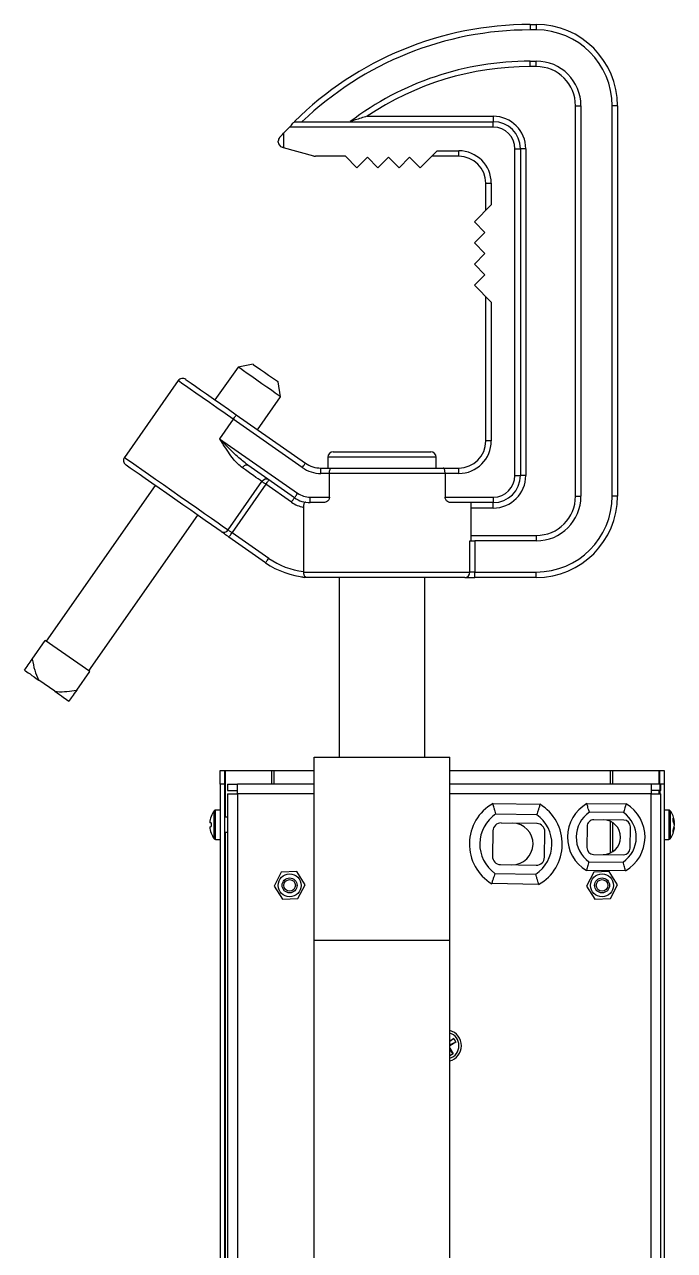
# Model space of a CAD drawing. Extents: x 2 to 136, y 1 to 99.
# Drawn here: x 100.85 to 106.85, y 50.6 to 61.92 of the extents above; entities that cross this region are included whole.
import ezdxf

# ---------------------------------------------------------------- set-up
doc = ezdxf.new("R2010")
doc.units = 0
doc.header["$MEASUREMENT"] = 0
doc.layers.add('OBJECT', color=7, linetype='CONTINUOUS')

msp = doc.modelspace()

# ---------------------------------------------------------------- linework, layer by layer
at = {"layer": 'OBJECT'}
for p, q in [((105.522, 61.923), (105.522, 61.873)), ((105.522, 61.923), (105.579, 61.923)), ((105.579, 61.923), (105.579, 61.873)), ((105.579, 61.873), (105.522, 61.873)), ((105.522, 61.585), (105.579, 61.585)), ((105.522, 61.535), (105.522, 61.585)), ((105.579, 61.535), (105.579, 61.585)), ((105.579, 61.535), (105.522, 61.535)), ((105.941, 61.173), (105.991, 61.173)), ((105.941, 57.568), (105.941, 61.173)), ((105.991, 61.173), (105.991, 57.568)), ((106.329, 61.173), (106.279, 61.173)), ((106.279, 57.568), (106.279, 61.173)), ((106.329, 61.173), (106.329, 57.568)), ((103.346, 61.026), (105.182, 61.026)), ((104.016, 61.076), (105.182, 61.076)), ((105.182, 61.076), (105.182, 61.026)), ((105.182, 60.976), (105.182, 61.026)), ((103.246, 60.92), (103.299, 60.976)), ((103.246, 60.92), (103.246, 60.786)), ((105.182, 60.976), (103.299, 60.976)), ((103.196, 60.838), (103.196, 60.847)), ((103.525, 60.709), (103.246, 60.786)), ((103.816, 60.707), (103.539, 60.707)), ((103.816, 60.707), (103.922, 60.601)), ((103.922, 60.601), (104.019, 60.698)), ((104.019, 60.698), (104.117, 60.601)), ((104.117, 60.601), (104.214, 60.698)), ((104.214, 60.698), (104.312, 60.601)), ((104.312, 60.601), (104.409, 60.698)), ((104.409, 60.698), (104.507, 60.601)), ((104.507, 60.601), (104.663, 60.757)), ((104.863, 60.707), (104.613, 60.707)), ((104.663, 60.757), (104.863, 60.757)), ((104.863, 60.707), (104.863, 60.757)), ((105.382, 60.776), (105.432, 60.776)), ((105.382, 57.759), (105.382, 60.776)), ((105.432, 60.776), (105.432, 57.759)), ((105.482, 60.776), (105.432, 60.776)), ((105.482, 60.776), (105.482, 57.759)), ((105.113, 60.457), (105.163, 60.457)), ((105.113, 60.207), (105.113, 60.457)), ((105.163, 60.457), (105.163, 60.257)), ((105.163, 60.257), (105.007, 60.101)), ((105.007, 60.101), (105.104, 60.003)), ((105.104, 60.003), (105.007, 59.906)), ((105.007, 59.906), (105.104, 59.808)), ((105.104, 59.808), (105.007, 59.711)), ((105.007, 59.711), (105.104, 59.613)), ((105.104, 59.613), (105.007, 59.516)), ((105.007, 59.516), (105.163, 59.36)), ((105.113, 58.078), (105.113, 59.41)), ((105.163, 59.36), (105.163, 58.078)), ((102.825, 58.761), (102.612, 58.457)), ((102.965, 58.786), (102.825, 58.761)), ((102.272, 58.635), (101.776, 57.927)), ((103.218, 58.486), (103.194, 58.625)), ((103.006, 58.182), (103.218, 58.486)), ((102.809, 58.32), (103.447, 57.873)), ((102.78, 58.279), (102.655, 58.099)), ((103.418, 57.832), (102.78, 58.279)), ((102.655, 58.099), (103.375, 57.595)), ((105.163, 58.078), (105.113, 58.078)), ((103.704, 57.978), (104.604, 57.978)), ((103.346, 57.554), (102.915, 57.856)), ((103.654, 57.928), (103.654, 57.828)), ((104.654, 57.928), (103.654, 57.928)), ((104.654, 57.828), (104.654, 57.928)), ((103.59, 57.778), (103.59, 57.828)), ((103.59, 57.828), (103.688, 57.828)), ((103.669, 57.778), (103.59, 57.778)), ((103.669, 57.559), (103.669, 57.778)), ((104.737, 57.778), (103.669, 57.778)), ((103.688, 57.828), (104.718, 57.828)), ((104.718, 57.828), (104.863, 57.828)), ((104.737, 57.778), (104.737, 57.559)), ((104.863, 57.778), (104.737, 57.778)), ((104.863, 57.778), (104.863, 57.828)), ((105.382, 57.759), (105.432, 57.759)), ((105.482, 57.759), (105.432, 57.759)), ((102.06, 57.668), (101.054, 56.231)), ((102.734, 57.257), (103.046, 57.703)), ((103.082, 57.678), (102.77, 57.232)), ((103.318, 57.513), (103.082, 57.678)), ((103.49, 57.559), (103.669, 57.559)), ((103.49, 57.509), (103.49, 57.559)), ((103.616, 57.509), (103.49, 57.509)), ((104.737, 57.559), (105.182, 57.559)), ((105.182, 57.509), (104.79, 57.509)), ((104.977, 57.156), (104.977, 57.509)), ((105.182, 57.559), (105.182, 57.509)), ((105.182, 57.459), (105.182, 57.509)), ((105.941, 57.568), (105.991, 57.568)), ((106.329, 57.568), (106.279, 57.568)), ((101.447, 55.956), (102.453, 57.392)), ((103.428, 57.465), (103.428, 56.873)), ((105.182, 57.459), (104.977, 57.459)), ((103.079, 56.954), (102.741, 57.191)), ((102.77, 57.232), (103.108, 56.995)), ((104.977, 57.206), (105.579, 57.206)), ((105.579, 57.206), (105.579, 57.156)), ((104.966, 56.868), (104.966, 57.156)), ((104.966, 57.156), (105.012, 57.156)), ((105.012, 57.156), (105.012, 56.868)), ((105.579, 57.156), (105.012, 57.156)), ((103.428, 56.873), (103.428, 56.868)), ((103.428, 56.868), (104.966, 56.868)), ((105.012, 56.868), (104.966, 56.868)), ((105.012, 56.818), (105.012, 56.868)), ((105.012, 56.868), (105.579, 56.868)), ((105.579, 56.818), (105.579, 56.868)), ((104.919, 56.818), (103.434, 56.818)), ((103.759, 56.818), (103.759, 55.158)), ((104.549, 55.158), (104.549, 56.818)), ((104.919, 56.818), (105.012, 56.818)), ((105.579, 56.818), (105.012, 56.818)), ((100.925, 56.065), (101.045, 56.237)), ((101.455, 55.95), (101.045, 56.237)), ((101.335, 55.778), (101.455, 55.95)), ((101.132, 55.767), (100.984, 55.871)), ((103.529, 53.47), (103.529, 55.158)), ((103.529, 55.158), (104.779, 55.158)), ((104.779, 53.47), (104.779, 55.158)), ((102.659, 54.91), (102.659, 55.035)), ((102.659, 55.035), (102.699, 55.035)), ((102.699, 55.035), (102.699, 54.91)), ((102.699, 55.035), (102.708, 55.035)), ((102.708, 55.035), (103.136, 55.035)), ((102.708, 54.604), (102.708, 55.035)), ((103.136, 55.035), (103.157, 55.035)), ((103.136, 54.91), (103.136, 55.035)), ((103.157, 55.035), (103.529, 55.035)), ((103.157, 54.91), (103.157, 55.035)), ((104.779, 55.035), (106.262, 55.035)), ((106.262, 55.035), (106.283, 55.035)), ((106.262, 55.035), (106.262, 54.91)), ((106.283, 55.035), (106.711, 55.035)), ((106.283, 55.035), (106.283, 54.91)), ((106.711, 55.035), (106.719, 55.035)), ((106.711, 55.035), (106.711, 54.91)), ((106.719, 55.035), (106.759, 55.035)), ((106.719, 54.91), (106.719, 55.035)), ((106.759, 55.035), (106.759, 54.91)), ((102.699, 54.91), (102.659, 54.91)), ((102.659, 54.91), (102.659, 50.364)), ((102.699, 54.91), (102.699, 50.339)), ((102.729, 54.91), (102.729, 54.85)), ((102.729, 54.91), (102.819, 54.91)), ((102.819, 54.82), (102.819, 54.91)), ((103.529, 54.91), (102.819, 54.91)), ((106.639, 54.91), (104.779, 54.91)), ((106.639, 54.91), (106.639, 54.82)), ((106.729, 54.91), (106.639, 54.91)), ((106.759, 54.91), (106.719, 54.91)), ((106.719, 54.91), (106.719, 54.82)), ((106.729, 54.85), (106.729, 54.91)), ((106.759, 54.91), (106.759, 48.612)), ((102.729, 54.85), (102.819, 54.85)), ((102.729, 54.82), (102.729, 50.297)), ((102.729, 54.82), (102.819, 54.82)), ((102.819, 54.82), (102.819, 48.475)), ((103.529, 54.82), (102.819, 54.82)), ((106.639, 54.82), (104.779, 54.82)), ((106.729, 54.85), (106.639, 54.85)), ((106.639, 54.82), (106.729, 54.82)), ((106.639, 48.615), (106.639, 54.82)), ((106.711, 54.85), (106.711, 54.82)), ((106.729, 48.613), (106.729, 54.82)), ((102.659, 54.67), (102.616, 54.67)), ((102.616, 54.4), (102.616, 54.67)), ((105.179, 54.731), (105.613, 54.724)), ((106.047, 54.73), (106.408, 54.727)), ((106.803, 54.67), (106.759, 54.67)), ((106.803, 54.67), (106.803, 54.4)), ((102.604, 54.406), (102.604, 54.664)), ((102.729, 54.604), (102.699, 54.604)), ((105.583, 54.628), (105.206, 54.634)), ((106.384, 54.647), (106.069, 54.65)), ((106.387, 54.578), (106.111, 54.581)), ((106.262, 54.566), (106.262, 54.274)), ((106.815, 54.664), (106.815, 54.406)), ((106.846, 54.559), (106.855, 54.561)), ((102.699, 54.466), (102.729, 54.466)), ((102.708, 50.327), (102.708, 54.466)), ((105.179, 54.478), (105.175, 54.243)), ((105.586, 54.546), (105.255, 54.551)), ((105.655, 54.235), (105.659, 54.47)), ((106.048, 54.519), (106.046, 54.323)), ((106.283, 54.555), (106.283, 54.285)), ((106.446, 54.32), (106.448, 54.516)), ((106.851, 54.51), (106.855, 54.509)), ((106.855, 54.539), (106.853, 54.539)), ((106.854, 54.535), (106.855, 54.539)), ((102.616, 54.4), (102.659, 54.4)), ((106.759, 54.4), (106.803, 54.4)), ((106.108, 54.261), (106.384, 54.258)), ((105.248, 54.167), (105.579, 54.162)), ((106.403, 54.11), (106.042, 54.113)), ((106.065, 54.193), (106.38, 54.19)), ((103.224, 54.097), (103.157, 53.969)), ((103.368, 54.103), (103.224, 54.097)), ((103.445, 53.981), (103.368, 54.103)), ((105.6, 53.983), (105.167, 53.991)), ((105.196, 54.086), (105.574, 54.08)), ((106.109, 54.097), (106.042, 53.969)), ((106.253, 54.103), (106.109, 54.097)), ((106.33, 53.981), (106.253, 54.103)), ((103.157, 53.969), (103.234, 53.847)), ((103.378, 53.853), (103.445, 53.981)), ((106.042, 53.969), (106.119, 53.847)), ((106.263, 53.853), (106.33, 53.981)), ((103.234, 53.847), (103.378, 53.853)), ((106.119, 53.847), (106.263, 53.853)), ((103.529, 53.47), (104.779, 53.47)), ((103.529, 44.497), (103.529, 53.47)), ((104.779, 44.497), (104.779, 53.47)), ((104.779, 52.539), (104.817, 52.561)), ((104.817, 52.561), (104.779, 52.533)), ((104.837, 52.529), (104.779, 52.494)), ((104.837, 52.529), (104.779, 52.502)), ((104.817, 52.561), (104.837, 52.529)), ((104.779, 52.472), (104.81, 52.421)), ((104.81, 52.421), (104.779, 52.461)), ((104.81, 52.421), (104.779, 52.403))]:
    msp.add_line(p, q, dxfattribs=at)
at = {"layer": 'OBJECT', "flags": 128}
for points in [[(103.299, 60.976), (103.308, 60.986), (103.317, 60.995), (103.325, 61.004), (103.332, 61.011), (103.338, 61.018), (103.342, 61.022), (103.345, 61.025), (103.346, 61.026)], [(103.209, 60.881), (103.217, 60.889), (103.226, 60.899), (103.236, 60.909), (103.246, 60.92)], [(103.246, 60.786), (103.241, 60.787), (103.237, 60.789), (103.233, 60.79)], [(103.218, 58.486), (103.213, 58.49), (103.196, 58.502), (103.169, 58.521), (103.134, 58.546), (103.092, 58.575), (103.046, 58.607), (102.998, 58.64), (102.952, 58.673), (102.91, 58.702), (102.875, 58.727), (102.848, 58.746), (102.831, 58.757), (102.825, 58.761)], [(102.965, 58.786), (102.966, 58.785), (102.978, 58.776), (103.002, 58.76), (103.033, 58.738), (103.07, 58.712), (103.107, 58.686), (103.142, 58.662), (103.17, 58.642), (103.188, 58.63), (103.194, 58.625), (103.194, 58.625)], [(102.78, 58.279), (102.705, 58.332), (102.63, 58.384), (102.56, 58.433), (102.494, 58.479), (102.434, 58.521), (102.383, 58.557), (102.34, 58.587), (102.307, 58.61), (102.284, 58.626), (102.273, 58.634), (102.272, 58.635)], [(102.341, 58.647), (102.347, 58.643), (102.364, 58.631), (102.392, 58.612), (102.431, 58.585), (102.478, 58.551), (102.534, 58.512), (102.597, 58.468), (102.665, 58.421), (102.736, 58.371), (102.809, 58.32)], [(102.78, 58.279), (102.786, 58.287), (102.791, 58.295), (102.796, 58.302), (102.801, 58.308), (102.804, 58.313), (102.807, 58.317), (102.809, 58.319), (102.809, 58.32)], [(101.776, 57.927), (101.777, 57.927), (101.787, 57.92), (101.808, 57.905), (101.841, 57.882), (101.884, 57.852), (101.937, 57.815), (101.997, 57.773), (102.064, 57.725), (102.137, 57.675), (102.213, 57.622), (102.29, 57.567), (102.368, 57.513), (102.443, 57.46), (102.515, 57.41), (102.581, 57.364), (102.641, 57.322), (102.692, 57.286), (102.734, 57.257)], [(102.669, 57.241), (102.629, 57.269), (102.579, 57.304), (102.522, 57.344), (102.457, 57.389), (102.388, 57.438), (102.315, 57.489), (102.241, 57.541), (102.167, 57.592), (102.096, 57.643), (102.028, 57.69), (101.966, 57.733), (101.912, 57.771), (101.866, 57.803), (101.83, 57.828), (101.805, 57.846), (101.791, 57.856), (101.788, 57.858)], [(102.865, 57.83), (102.871, 57.838), (102.877, 57.845), (102.884, 57.851), (102.891, 57.855), (102.898, 57.858), (102.904, 57.859), (102.91, 57.858), (102.915, 57.856)], [(103.418, 57.832), (103.424, 57.84), (103.429, 57.848), (103.434, 57.855), (103.438, 57.861), (103.442, 57.866), (103.445, 57.87), (103.446, 57.872), (103.447, 57.873)], [(103.046, 57.703), (103.029, 57.715), (103.011, 57.728), (102.99, 57.742), (102.968, 57.758), (102.944, 57.775), (102.919, 57.792), (102.893, 57.811), (102.865, 57.83)], [(103.082, 57.678), (103.077, 57.682), (103.071, 57.686), (103.066, 57.689), (103.061, 57.693), (103.057, 57.696), (103.053, 57.699), (103.049, 57.701), (103.046, 57.703)], [(103.082, 57.678), (103.088, 57.686), (103.093, 57.694), (103.098, 57.701), (103.103, 57.707), (103.106, 57.712), (103.109, 57.716), (103.11, 57.718), (103.111, 57.719)], [(103.318, 57.513), (103.323, 57.521), (103.329, 57.529), (103.334, 57.536), (103.338, 57.542), (103.341, 57.547), (103.344, 57.551), (103.346, 57.553), (103.346, 57.554)], [(103.346, 57.554), (103.347, 57.555), (103.348, 57.557), (103.351, 57.561), (103.355, 57.566), (103.359, 57.572), (103.364, 57.579), (103.369, 57.587), (103.375, 57.595)], [(102.741, 57.191), (102.73, 57.198), (102.719, 57.206), (102.709, 57.213), (102.699, 57.22), (102.69, 57.226), (102.682, 57.232), (102.675, 57.237), (102.669, 57.241)], [(102.734, 57.257), (102.737, 57.255), (102.74, 57.252), (102.744, 57.249), (102.749, 57.246), (102.754, 57.243), (102.759, 57.239), (102.764, 57.235), (102.77, 57.232)], [(102.741, 57.191), (102.742, 57.191), (102.743, 57.194), (102.746, 57.198), (102.749, 57.203), (102.754, 57.209), (102.759, 57.216), (102.764, 57.224), (102.77, 57.232)], [(103.079, 56.954), (103.08, 56.954), (103.082, 56.957), (103.084, 56.961), (103.088, 56.966), (103.092, 56.972), (103.097, 56.979), (103.103, 56.987), (103.108, 56.995)], [(100.853, 55.962), (100.862, 55.956), (100.874, 55.948), (100.888, 55.938), (100.904, 55.927), (100.922, 55.914), (100.941, 55.901), (100.962, 55.886), (100.984, 55.871)], [(101.132, 55.767), (101.154, 55.752), (101.175, 55.737), (101.194, 55.724), (101.212, 55.711), (101.228, 55.7), (101.242, 55.69), (101.253, 55.682), (101.263, 55.676)], [(102.577, 54.552), (102.574, 54.552), (102.572, 54.553), (102.57, 54.553), (102.568, 54.553), (102.567, 54.553), (102.566, 54.553), (102.565, 54.553), (102.564, 54.553)], [(102.564, 54.517), (102.565, 54.517), (102.566, 54.517), (102.567, 54.517), (102.568, 54.517), (102.57, 54.517), (102.572, 54.517), (102.574, 54.518), (102.577, 54.518)], [(102.577, 54.459), (102.576, 54.459), (102.576, 54.458), (102.576, 54.458), (102.576, 54.458)]]:
    msp.add_lwpolyline(points, dxfattribs=at)
at = {"layer": 'OBJECT'}
for centre, radius in [((103.301, 53.975), 0.106), ((103.301, 53.975), 0.069), ((103.301, 53.975), 0.0533), ((106.186, 53.975), 0.106), ((106.186, 53.975), 0.069), ((106.186, 53.975), 0.0533)]:
    msp.add_circle(centre, radius, dxfattribs=at)
for centre, radius, start, end in [((105.522, 58.834), 3.089, 90, 134.7928), ((105.579, 61.173), 0.75, 0, 90), ((105.522, 58.834), 3.039, 90, 133.8353), ((105.579, 61.173), 0.7, 0, 90), ((105.522, 58.834), 2.751, 90, 127.1709), ((105.579, 61.173), 0.412, 0, 90), ((105.522, 58.834), 2.701, 90, 123.8917), ((105.579, 61.173), 0.362, 0, 90), ((105.182, 60.776), 0.3, 0, 90), ((105.182, 60.776), 0.25, 0, 90), ((105.182, 60.776), 0.2, 0, 90), ((103.246, 60.847), 0.05, 136.8214, 180), ((103.246, 60.838), 0.05, 180, 254.528), ((103.539, 60.757), 0.05, 254.528, 270), ((104.863, 60.457), 0.3, 0, 90), ((104.863, 60.457), 0.25, 0, 90), ((102.313, 58.606), 0.05, 55, 145), ((104.863, 58.078), 0.3, 270, 0), ((104.863, 58.078), 0.25, 270, 0), ((103.704, 57.928), 0.05, 90, 180), ((104.604, 57.928), 0.05, 0, 90), ((101.817, 57.899), 0.05, 145, 235), ((103.59, 58.078), 0.25, 235, 270), ((103.086, 57.678), 0.0473, 58.8071, 148.3574), ((103.59, 58.078), 0.3, 235, 270), ((105.182, 57.759), 0.2, 270, 0), ((105.182, 57.759), 0.25, 270, 0), ((105.182, 57.759), 0.3, 270, 0), ((103.49, 57.759), 0.3, 235, 258.1852), ((103.49, 57.759), 0.25, 235, 270), ((103.49, 57.759), 0.2, 235, 270), ((105.579, 57.568), 0.412, 270, 0), ((105.579, 57.568), 0.7, 270, 0), ((105.579, 57.568), 0.75, 270, 0), ((105.579, 57.568), 0.362, 270, 0), ((102.693, 57.282), 0.0473, 238.8066, 328.3578), ((103.51, 57.568), 0.75, 235, 265.3298), ((103.51, 57.568), 0.7, 235, 263.3221), ((103.434, 56.868), 0.05, 241.4181, 270), ((104.917, 56.866), 0.0484, 272.1008, 1.9588), ((102.616, 54.655), 0.015, 90, 144.3318), ((105.39, 54.357), 0.429, 119.3787, 238.6747), ((105.39, 54.357), 0.429, 299.3787, 58.6747), ((106.225, 54.42), 0.358, 119.8718, 239.1677), ((106.225, 54.42), 0.358, 299.8718, 59.1677), ((106.803, 54.655), 0.015, 35.6682, 90), ((102.785, 54.535), 0.222, 159.8784, 175.2555), ((102.783, 54.535), 0.221, 144.3318, 159.6689), ((102.236, 54.197), 0.536, 50.5974, 50.6725), ((105.39, 54.357), 0.333, 123.5977, 234.4557), ((105.39, 54.357), 0.333, 303.5977, 54.4557), ((106.225, 54.42), 0.278, 124.0908, 234.9487), ((106.11, 54.519), 0.062, 89.5197, 179.5197), ((106.197, 54.42), 0.16, 269.5197, 89.5197), ((106.225, 54.42), 0.277, 304.0908, 54.9487), ((106.386, 54.516), 0.062, 359.5197, 89.5197), ((106.636, 54.535), 0.221, 7.9922, 35.6682), ((106.773, 54.549), 0.083, 8.3731, 33.3301), ((106.669, 54.58), 0.174, 355.4693, 4.5307), ((106.76, 54.517), 0.0963, 8.483, 31.0832), ((106.706, 54.523), 0.15, 5.9076, 14.1982), ((102.785, 54.535), 0.222, 184.7444, 200.1216), ((102.846, 54.535), 0.27, 176.3608, 183.6392), ((102.783, 54.535), 0.221, 200.3311, 215.6682), ((105.253, 54.477), 0.0744, 89.0267, 179.0267), ((105.357, 54.358), 0.192, 269.0267, 89.0267), ((105.584, 54.471), 0.0744, 359.0267, 89.0267), ((106.636, 54.535), 0.221, 324.3318, 352.0078), ((106.7, 54.548), 0.155, 335.8159, 353.9359), ((106.713, 54.524), 0.142, 334.8121, 354.0175), ((106.747, 54.474), 0.0959, 353.8936, 6.1064), ((102.616, 54.415), 0.015, 215.6682, 270), ((106.803, 54.415), 0.015, 270, 324.3318), ((105.249, 54.242), 0.0744, 179.0267, 269.0267), ((105.58, 54.236), 0.0744, 269.0267, 359.0267), ((106.108, 54.323), 0.062, 179.5197, 269.5197), ((106.384, 54.32), 0.062, 269.5197, 359.5197), ((104.743, 52.495), 0.145, 284.4263, 75.5737), ((104.743, 52.495), 0.122, 287.1625, 72.8375)]:
    msp.add_arc(centre, radius, start, end, dxfattribs=at)
for points, knots in [([(104.016, 61.076), (104.016, 61.076), (103.979, 61.065), (103.93, 61.049), (103.88, 61.033), (103.865, 61.028), (103.861, 61.026), (103.86, 61.026), (103.86, 61.026)], [0, 0, 0, 0, 0.00209, 0.63796, 0.849634, 0.923219, 0.965789, 1, 1, 1, 1]), ([(102.865, 57.83), (102.85, 57.842), (102.822, 57.865), (102.779, 57.915), (102.735, 57.975), (102.693, 58.039), (102.666, 58.081), (102.655, 58.099), (102.655, 58.099)], [0, 0, 0, 0, 0.175046, 0.350567, 0.58693, 0.823547, 0.99725, 1, 1, 1, 1]), ([(102.915, 57.856), (102.883, 57.881), (102.808, 57.941), (102.725, 58.027), (102.67, 58.084), (102.655, 58.099), (102.655, 58.099)], [0, 0, 0, 0, 0.345057, 0.821451, 0.997144, 1, 1, 1, 1]), ([(103.669, 57.778), (103.669, 57.783), (103.669, 57.794), (103.672, 57.808), (103.677, 57.82), (103.682, 57.827), (103.686, 57.828), (103.688, 57.828), (103.688, 57.828)], [0, 0, 0, 0, 0.197777, 0.395365, 0.598087, 0.812873, 0.995764, 1, 1, 1, 1]), ([(104.737, 57.778), (104.737, 57.783), (104.736, 57.794), (104.733, 57.808), (104.729, 57.82), (104.724, 57.827), (104.72, 57.828), (104.718, 57.828), (104.718, 57.828)], [0, 0, 0, 0, 0.197777, 0.395365, 0.598087, 0.812873, 0.995764, 1, 1, 1, 1]), ([(103.447, 57.513), (103.445, 57.512), (103.44, 57.512), (103.434, 57.504), (103.431, 57.492), (103.429, 57.478), (103.428, 57.469), (103.428, 57.465)], [0, 0, 0, 0, 0.22785, 0.456641, 0.663305, 0.85598, 1, 1, 1, 1]), ([(103.669, 57.559), (103.669, 57.555), (103.668, 57.546), (103.661, 57.533), (103.65, 57.52), (103.634, 57.511), (103.621, 57.51), (103.616, 57.509)], [0, 0, 0, 0, 0.132532, 0.264234, 0.462925, 0.750207, 1, 1, 1, 1]), ([(104.79, 57.509), (104.782, 57.51), (104.769, 57.512), (104.752, 57.524), (104.742, 57.536), (104.738, 57.548), (104.737, 57.556), (104.737, 57.559)], [0, 0, 0, 0, 0.339642, 0.594764, 0.76704, 0.899951, 1, 1, 1, 1]), ([(103.428, 56.868), (103.428, 56.863), (103.429, 56.853), (103.433, 56.84), (103.44, 56.829), (103.447, 56.823), (103.449, 56.821), (103.45, 56.82), (103.449, 56.82), (103.449, 56.82)], [0, 0, 0, 0, 0.192196, 0.383635, 0.593594, 0.841856, 0.910654, 0.965666, 1, 1, 1, 1]), ([(100.853, 55.962), (100.864, 55.977), (100.884, 56.006), (100.912, 56.046), (100.925, 56.065)], [0, 0, 0, 0, 0.515407, 1, 1, 1, 1]), ([(100.925, 56.065), (100.931, 56.03), (100.943, 55.963), (100.971, 55.901), (100.984, 55.871)], [0, 0, 0, 0, 0.519495, 1, 1, 1, 1]), ([(101.132, 55.767), (101.14, 55.766), (101.177, 55.761), (101.245, 55.764), (101.305, 55.773), (101.335, 55.778)], [0, 0, 0, 0, 0.1168858, 0.5538854, 1, 1, 1, 1]), ([(101.335, 55.778), (101.32, 55.757), (101.292, 55.718), (101.272, 55.689), (101.263, 55.676)], [0, 0, 0, 0, 0.538105, 1, 1, 1, 1]), ([(105.206, 54.634), (105.206, 54.635), (105.203, 54.643), (105.198, 54.662), (105.19, 54.689), (105.184, 54.712), (105.18, 54.728), (105.18, 54.73), (105.179, 54.731)], [0, 0, 0, 0, 0.003689, 0.169182, 0.383484, 0.590873, 0.795386, 1, 1, 1, 1]), ([(105.613, 54.724), (105.613, 54.723), (105.612, 54.721), (105.608, 54.705), (105.601, 54.682), (105.592, 54.655), (105.586, 54.636), (105.584, 54.628), (105.583, 54.628)], [0, 0, 0, 0, 0.204614, 0.409127, 0.616517, 0.830818, 0.996312, 1, 1, 1, 1]), ([(106.069, 54.65), (106.069, 54.65), (106.067, 54.657), (106.062, 54.672), (106.056, 54.695), (106.051, 54.714), (106.047, 54.727), (106.047, 54.729), (106.047, 54.73)], [0, 0, 0, 0, 0.003688, 0.16918, 0.383479, 0.590872, 0.795386, 1, 1, 1, 1]), ([(106.408, 54.727), (106.408, 54.726), (106.407, 54.724), (106.404, 54.711), (106.398, 54.692), (106.391, 54.67), (106.386, 54.654), (106.384, 54.647), (106.384, 54.647)], [0, 0, 0, 0, 0.204614, 0.409128, 0.616519, 0.830817, 0.996312, 1, 1, 1, 1]), ([(106.065, 54.193), (106.065, 54.192), (106.063, 54.186), (106.058, 54.17), (106.052, 54.148), (106.046, 54.128), (106.042, 54.115), (106.042, 54.114), (106.042, 54.113)], [0, 0, 0, 0, 0.003686, 0.169181, 0.383482, 0.590871, 0.795385, 1, 1, 1, 1]), ([(106.403, 54.11), (106.403, 54.111), (106.402, 54.112), (106.399, 54.125), (106.393, 54.145), (106.387, 54.167), (106.382, 54.183), (106.38, 54.19), (106.38, 54.19)], [0, 0, 0, 0, 0.204615, 0.409128, 0.616519, 0.83082, 0.996314, 1, 1, 1, 1]), ([(105.196, 54.086), (105.196, 54.086), (105.194, 54.078), (105.188, 54.059), (105.179, 54.032), (105.172, 54.009), (105.168, 53.994), (105.167, 53.992), (105.167, 53.991)], [0, 0, 0, 0, 0.003688, 0.16918, 0.383482, 0.590872, 0.795386, 1, 1, 1, 1]), ([(105.6, 53.983), (105.6, 53.984), (105.6, 53.986), (105.596, 54.002), (105.589, 54.025), (105.582, 54.052), (105.577, 54.071), (105.574, 54.08), (105.574, 54.08)], [0, 0, 0, 0, 0.204614, 0.4091276, 0.6165181, 0.8308179, 0.9963109, 1, 1, 1, 1])]:
    msp.add_open_spline(points, degree=3, knots=knots, dxfattribs=at)

doc.saveas('drawing.dxf')
